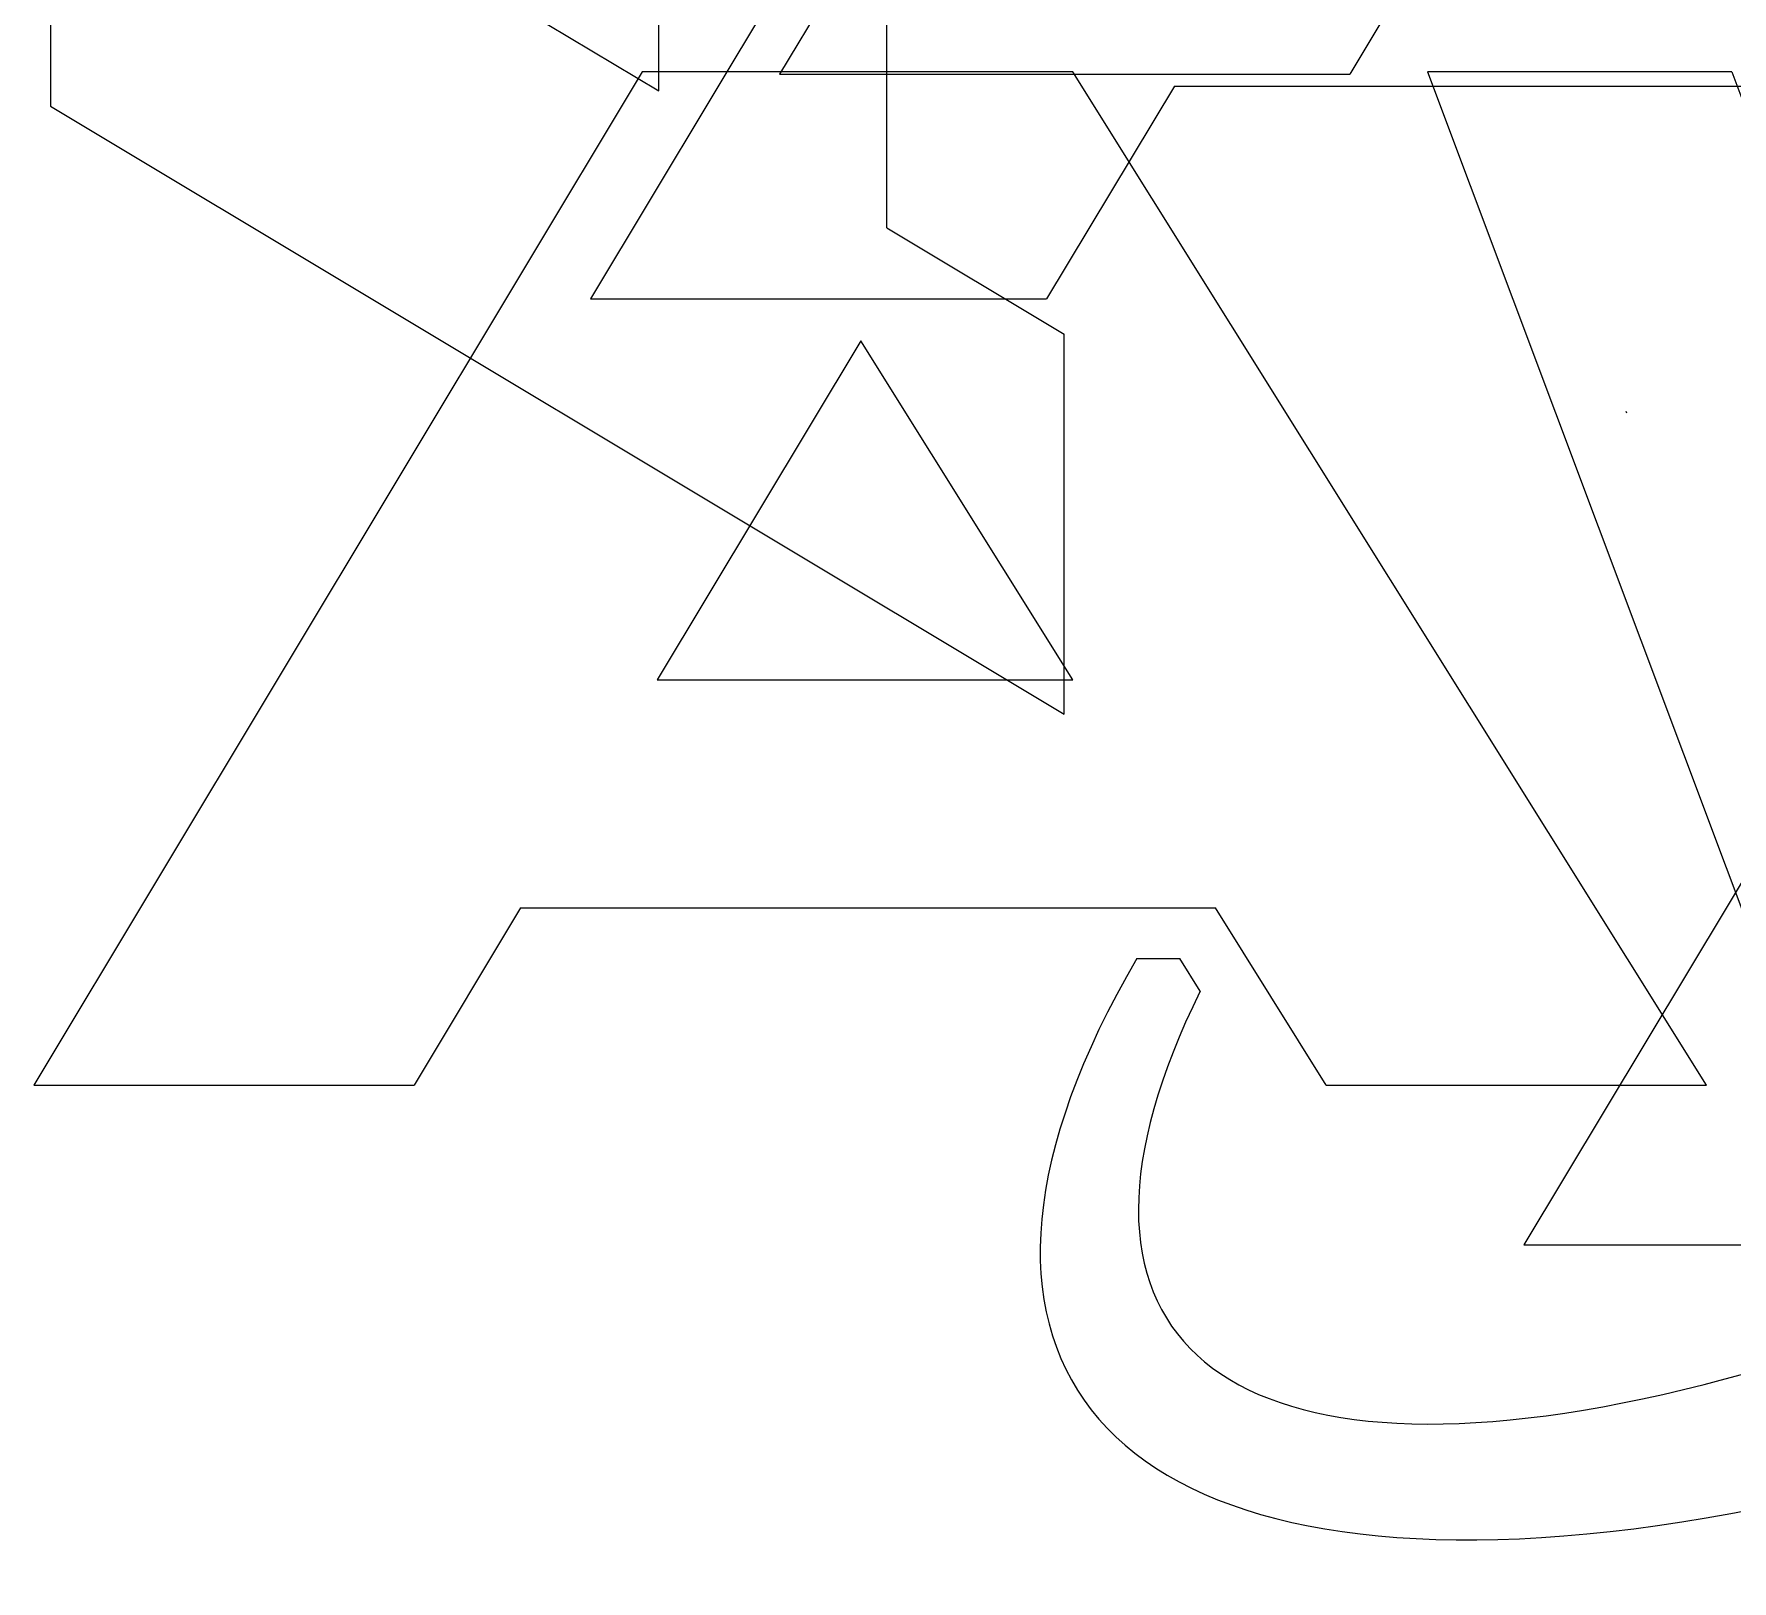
# Model space of a CAD drawing. Header units: millimetres. Extents: x -512 to 1189, y -10 to 841.
# Drawn here: x 2.487 to 5.837, y 1.836 to 4.89 of the extents above; entities that cross this region are included whole.
import ezdxf
from ezdxf.enums import TextEntityAlignment as Align

# ---------------------------------------------------------------- set-up
doc = ezdxf.new("R2010")
doc.units = ezdxf.units.MM
for name, color, linetype, lineweight in [('AM_5', 3, 'Continuous', 25), ('FRAME', 7, 'Continuous', 25), ('FRAME TEXT (THICK)', 7, 'Continuous', 35), ('gen - FRAME', 7, 'Continuous', 9), ('gen - FRAME TEXT', 7, 'Continuous', 25), ('gen - FRAME TEXT (THICK)', 7, 'Continuous', 25), ('gen - FRAME TEXT (THIN)', 7, 'Continuous', 9), ('PTEXT', 1, 'Continuous', 25)]:
    doc.layers.add(name, color=color, linetype=linetype, lineweight=lineweight)
doc.layers.add('PS', color=3, linetype='Continuous')
doc.styles.add('AWE FONT', font='awe-font.shx', dxfattribs={"width": 0.8})
doc.styles.add('ROMANS', font='ROMANS.shx', dxfattribs={"height": 3.5})

# ---------------------------------------------------------------- blocks, each defined once
blk = doc.blocks.new('SB-IL_996-5.2(block)')
at = {"layer": 'FRAME', "linetype": 'Continuous'}
for p, q in [((3.6867, 4.8149), (2.4867, 2.8149)), ((4.5367, 4.8149), (3.6867, 4.8149)), ((5.7867, 2.8149), (4.5367, 4.8149)), ((5.8367, 4.8149), (5.2367, 4.8149)), ((5.2367, 4.8149), (5.9867, 2.8149)), ((5.8367, 4.8149), (6.3892, 3.3415)), ((4.1183, 4.2843), (3.7167, 3.6149)), ((4.5367, 3.6149), (4.1183, 4.2843)), ((5.6276, 4.1453), (5.6294, 4.1421)), ((3.7167, 3.6149), (4.5367, 3.6149)), ((3.4467, 3.1649), (3.2367, 2.8149)), ((3.4467, 3.1649), (4.8179, 3.1649)), ((5.0367, 2.8149), (4.8179, 3.1649)), ((4.6627, 3.0649), (4.7478, 3.0649)), ((4.7881, 3.0004), (4.7478, 3.0649)), ((2.4867, 2.8149), (3.2367, 2.8149)), ((5.0367, 2.8149), (5.7867, 2.8149))]:
    blk.add_line(p, q, dxfattribs=at)
for centre, major_axis, ratio, start_param, end_param in [((7.175, 3.9926), (2.4457, 1.6496), 0.338983, 2.603858, 5.0755), ((7.2867, 3.815), (2.7496, 1.5875), 0.377953, 2.556825, 5.108861)]:
    blk.add_ellipse(centre, major_axis=major_axis, ratio=ratio, start_param=start_param, end_param=end_param, dxfattribs=at)
at = {"layer": 'FRAME', "style": 'AWE FONT', "width": 0.7}
for tag, p in [('USED ON 01 - PREFIX', (12.5097, 271.6617)), ('USED ON 01 - DRG NUMBER', (12.5105, 268.3207)), ('USED ON 02 - PREFIX', (12.5097, 263.6617)), ('USED ON 02 - DRG NUMBER', (12.5105, 260.3207)), ('USED ON 03 - PREFIX', (12.5097, 255.6617)), ('USED ON 03 - DRG NUMBER', (12.5105, 252.3207)), ('USED ON 04 - PREFIX', (12.5097, 247.6617)), ('USED ON 04 - DRG NUMBER', (12.5105, 244.3207)), ('USED ON 05 - PREFIX', (12.5097, 239.6617)), ('USED ON 05 - DRG NUMBER', (12.5105, 236.3207)), ('USED ON 06 - PREFIX', (12.5097, 231.6617)), ('USED ON 06 - DRG NUMBER', (12.5105, 228.3207)), ('USED ON 07 - PREFIX', (12.5097, 223.6617)), ('USED ON 07 - DRG NUMBER', (12.5105, 220.3207)), ('USED ON 08 - PREFIX', (12.5097, 215.6617)), ('USED ON 08 - DRG NUMBER', (12.5105, 212.3207)), ('USED ON 09 - PREFIX', (12.5097, 207.6617)), ('USED ON 09 - DRG NUMBER', (10.9438, 204.3207)), ('USED ON 10 - PREFIX', (12.5097, 199.6617)), ('USED ON 10 - DRG NUMBER', (10.9438, 196.8207)), ('USED ON 11 - PREFIX', (12.5097, 192.1616)), ('USED ON 11 - DRG NUMBER', (12.5105, 188.3207)), ('USED ON 12 - PREFIX', (12.5097, 183.6616)), ('USED ON 12 - DRG NUMBER', (12.5105, 179.8207)), ('USED ON 13 - PREFIX', (12.5097, 175.1616)), ('USED ON 13 - DRG NUMBER', (12.5105, 171.3207))]:
    blk.add_attdef(tag, text='', height=2, dxfattribs=at).set_placement(p, align=Align.CENTER)
at = {"layer": 'FRAME', "style": 'ROMANS', "flags": 8}
blk.add_attdef('COPYRIGHT YEAR', (5.5207, 127.8278), '', height=2, rotation=90, dxfattribs=at)
at = {"layer": 'FRAME', "width": 0.8, "flags": 8}
for tag, p, style in [('DRAWING OFFICE ID', (12.3053, 84.4983), 'AWE FONT'), ('CERTIFIED', (99.2255, 68.908), 'ROMANS'), ('DRAWING OFFICE REF', (164.6795, 68.6009), 'ROMANS'), ('CHECKED', (99.4778, 62.864), 'ROMANS'), ('RESPONSIBLE AUTHORITY', (165.0008, 62.864), 'ROMANS'), ('DRAWN', (99.4768, 56.8514), 'ROMANS'), ('SUB CONTRACTOR', (164.9998, 56.8514), 'ROMANS')]:
    blk.add_attdef(tag, p, '', height=2.5, dxfattribs=dict(at, style=style))
at = {"layer": 'FRAME', "style": 'ROMANS', "flags": 8}
for tag, p in [('DRAWING OFFICE LOCATION', (11.3702, 79.1075)), ('ESTABLISHMENT (A OR B)', (15.8516, 74.4416))]:
    blk.add_attdef(tag, text='', height=2.5, dxfattribs=at).set_placement(p, align=Align.CENTER)
for tag, width, p in [('ISSUE 14', 0.8, (60.3857, 69.1324)), ('CHANGE NO 14', 0.8, (29.368, 69.0253)), ('DATE 14', 0.7, (74.0728, 69.0253)), ('ISSUE 13', 0.8, (60.3857, 64.8824)), ('CHANGE NO 13', 0.8, (29.368, 64.7753)), ('DATE 13', 0.7, (74.0728, 64.7753)), ('ISSUE 12', 0.8, (60.3857, 60.6324)), ('CHANGE NO 12', 0.8, (29.368, 60.5253)), ('DATE 12', 0.7, (74.0728, 60.5253)), ('ISSUE 11', 0.8, (60.3857, 56.3824)), ('CHANGE NO 11', 0.8, (29.368, 56.2753)), ('DATE 11', 0.7, (74.0728, 56.2753)), ('ISSUE 10', 0.8, (60.3857, 52.1324)), ('CHANGE NO 10', 0.8, (29.368, 52.0253)), ('DATE 10', 0.7, (74.0728, 52.0253)), ('ISSUE 9', 0.8, (60.3857, 47.8824)), ('CHANGE NO 9', 0.8, (29.368, 47.7753)), ('DATE 9', 0.7, (74.0728, 47.7753)), ('ISSUE 8', 0.8, (60.3857, 43.6325)), ('CHANGE NO 8', 0.8, (29.368, 43.5253)), ('DATE 8', 0.7, (74.0728, 43.5253)), ('ISSUE 7', 0.8, (60.3857, 39.3825)), ('CHANGE NO 7', 0.8, (29.368, 39.2753)), ('DATE 7', 0.7, (74.0728, 39.2753)), ('ISSUE 6', 0.8, (60.3857, 35.1325)), ('CHANGE NO 6', 0.8, (29.368, 35.0253)), ('DATE 6', 0.7, (74.0728, 35.0253)), ('ISSUE 5', 0.8, (60.3857, 30.8825)), ('CHANGE NO 5', 0.8, (29.368, 30.7753)), ('DATE 5', 0.7, (74.0728, 30.7753)), ('ISSUE 4', 0.8, (60.3857, 26.6325)), ('CHANGE NO 4', 0.8, (29.368, 26.5253)), ('DATE 4', 0.7, (74.0728, 26.5253)), ('ISSUE 3', 0.8, (60.3857, 22.3825)), ('CHANGE NO 3', 0.8, (29.368, 22.2753)), ('DATE 3', 0.7, (74.0728, 22.2753)), ('ISSUE 2', 0.8, (60.3857, 18.1325)), ('CHANGE NO 2', 0.8, (29.368, 18.0253)), ('DATE 2', 0.7, (74.0728, 18.0253)), ('ISSUE 1', 0.8, (59.9502, 13.8825)), ('CHANGE NO 1', 0.8, (28.9326, 13.7753)), ('DATE 1', 0.7, (73.7299, 13.7753))]:
    blk.add_attdef(tag, text='', height=2.5, dxfattribs=dict(at, width=width)).set_placement(p, align=Align.CENTER)
at = {"layer": 'FRAME', "style": 'ROMANS', "width": 0.7, "flags": 8}
blk.add_attdef('CAD REF', text='', height=2.5, dxfattribs=at).set_placement((202.5483, 50.4299), align=Align.RIGHT)
at = {"layer": 'FRAME', "style": 'ROMANS', "flags": 8}
for tag, p in [('SHEET NUMBER 1', (197.6399, 13.2703)), ('NUMBER OF SHEETS 1', (197.6399, 9.3011))]:
    blk.add_attdef(tag, p, '', height=2.5, dxfattribs=at)
at = {"layer": 'FRAME', "style": 'ROMANS'}
blk.add_attdef('TEMPORY CAD REF', (72.3545, 2.7644), '', height=2.5, dxfattribs=at)
at = {"layer": 'FRAME TEXT (THICK)', "style": 'ROMANS', "flags": 8}
for tag, height, width, p in [('PROTECTIVE MARKING 1', 5, 0.8, (102.9696, 285.3611)), ('TITLE 1', 3.5, 0.7, (167.7672, 35.9392)), ('TITLE 2', 3.5, 0.7, (168.0946, 33.3476)), ('TITLE 3', 3.5, 0.7, (168.0811, 30.9346)), ('PROTECTIVE MARKING 2', 5, 0.75, (176.3787, 19.7321)), ('DRAWING NUMBER 1', 5, 0.8, (169.1259, 9.8028))]:
    blk.add_attdef(tag, text='', height=height, dxfattribs=dict(at, width=width)).set_placement(p, align=Align.CENTER)
at = {"layer": 'FRAME TEXT (THICK)', "style": 'ROMANS', "width": 0.7, "flags": 8}
for tag, p in [('SERVICE CODE(S) 1', (97.1832, 40.6225)), ('BUILDING(S) COVERED 1', (122.4506, 40.6225)), ('SERVICE CODE(S) 2', (97.4689, 36.188)), ('BUILDING(S) COVERED 2', (122.7363, 36.188)), ('SERVICE CODE(S) 3', (97.4689, 31.7536)), ('BUILDING(S) COVERED 3', (122.7363, 31.7536)), ('SERVICE CODE(S) 4', (97.5165, 27.3191)), ('BUILDING(S) COVERED 4', (122.7839, 27.3191)), ('BUILDING(S) COVERED 5', (122.7363, 22.8846)), ('SERVICE CODE(S) 5', (97.615, 22.8557)), ('SERVICE CODE(S) 6', (97.4689, 18.4502)), ('BUILDING(S) COVERED 6', (122.7363, 18.4502)), ('SERVICE CODE(S) 7', (97.4689, 14.0157)), ('BUILDING(S) COVERED 7', (122.7363, 14.0157)), ('SERVICE CODE(S) 8', (97.4689, 9.807)), ('BUILDING(S) COVERED 8', (122.7363, 9.807))]:
    blk.add_attdef(tag, text='', height=2.5, dxfattribs=at).set_placement(p, align=Align.MIDDLE_CENTER)
blk = doc.blocks.new('SB-DL_995-5.2(block)')
at = {"layer": 'FRAME', "linetype": 'Continuous'}
for p, q in [((3.6867, 4.8149), (2.4867, 2.8149)), ((4.5367, 4.8149), (3.6867, 4.8149)), ((5.7867, 2.8149), (4.5367, 4.8149)), ((5.8367, 4.8149), (5.2367, 4.8149)), ((5.2367, 4.8149), (5.9867, 2.8149)), ((5.8367, 4.8149), (6.3892, 3.3415)), ((4.1183, 4.2843), (3.7167, 3.6149)), ((4.5367, 3.6149), (4.1183, 4.2843)), ((5.6276, 4.1453), (5.6294, 4.1421)), ((3.7167, 3.6149), (4.5367, 3.6149)), ((3.4467, 3.1649), (3.2367, 2.8149)), ((3.4467, 3.1649), (4.8179, 3.1649)), ((5.0367, 2.8149), (4.8179, 3.1649)), ((4.6627, 3.0649), (4.7478, 3.0649)), ((4.7881, 3.0004), (4.7478, 3.0649)), ((2.4867, 2.8149), (3.2367, 2.8149)), ((5.0367, 2.8149), (5.7867, 2.8149))]:
    blk.add_line(p, q, dxfattribs=at)
for centre, major_axis, ratio, start_param, end_param in [((7.175, 3.9926), (2.4457, 1.6496), 0.338983, 2.603858, 5.0755), ((7.2867, 3.815), (2.7496, 1.5875), 0.377953, 2.556825, 5.108861)]:
    blk.add_ellipse(centre, major_axis=major_axis, ratio=ratio, start_param=start_param, end_param=end_param, dxfattribs=at)
at = {"layer": 'FRAME', "style": 'AWE FONT', "width": 0.7}
for tag, p in [('USED ON 01 - PREFIX', (12.5097, 271.6617)), ('USED ON 01 - DRG NUMBER', (12.5105, 268.3207)), ('USED ON 02 - PREFIX', (12.5097, 263.6617)), ('USED ON 02 - DRG NUMBER', (12.5105, 260.3207)), ('USED ON 03 - PREFIX', (12.5097, 255.6617)), ('USED ON 03 - DRG NUMBER', (12.5105, 252.3207)), ('USED ON 04 - PREFIX', (12.5097, 247.6617)), ('USED ON 04 - DRG NUMBER', (12.5105, 244.3207)), ('USED ON 05 - PREFIX', (12.5097, 239.6617)), ('USED ON 05 - DRG NUMBER', (12.5105, 236.3207)), ('USED ON 06 - PREFIX', (12.5097, 231.6617)), ('USED ON 06 - DRG NUMBER', (12.5105, 228.3207)), ('USED ON 07 - PREFIX', (12.5097, 223.6617)), ('USED ON 07 - DRG NUMBER', (12.5105, 220.3207)), ('USED ON 08 - PREFIX', (12.5097, 215.6617)), ('USED ON 08 - DRG NUMBER', (12.5105, 212.3207)), ('USED ON 09 - PREFIX', (12.5097, 207.6617)), ('USED ON 09 - DRG NUMBER', (10.9438, 204.3207)), ('USED ON 10 - PREFIX', (12.5097, 199.6617)), ('USED ON 10 - DRG NUMBER', (10.9438, 196.8207)), ('USED ON 11 - PREFIX', (12.5097, 192.1616)), ('USED ON 11 - DRG NUMBER', (12.5105, 188.3207)), ('USED ON 12 - PREFIX', (12.5097, 183.6616)), ('USED ON 12 - DRG NUMBER', (12.5105, 179.8207)), ('USED ON 13 - PREFIX', (12.5097, 175.1616)), ('USED ON 13 - DRG NUMBER', (12.5105, 171.3207))]:
    blk.add_attdef(tag, text='', height=2, dxfattribs=at).set_placement(p, align=Align.CENTER)
at = {"layer": 'FRAME', "style": 'ROMANS', "flags": 8}
blk.add_attdef('COPYRIGHT YEAR', (5.5207, 127.8278), '', height=2, rotation=90, dxfattribs=at)
for tag, p in [('DRAWING OFFICE ID', (12.3053, 84.4983)), ('SHEET NUMBER 1', (197.6399, 13.2703)), ('NUMBER OF SHEETS 1', (197.6399, 9.3011))]:
    blk.add_attdef(tag, p, '', height=2.5, dxfattribs=at)
for tag, p in [('DRAWING OFFICE LOCATION', (11.3702, 79.1075)), ('ESTABLISHMENT (A OR B)', (15.8516, 74.4416))]:
    blk.add_attdef(tag, text='', height=2.5, dxfattribs=at).set_placement(p, align=Align.CENTER)
for tag, width, p in [('ISSUE 14', 0.8, (60.747, 69.1324)), ('CHANGE NO 14', 0.8, (29.368, 69.0253)), ('DATE 14', 0.7, (74.0728, 69.0253)), ('ISSUE 13', 0.8, (60.747, 64.8824)), ('CHANGE NO 13', 0.8, (29.368, 64.7753)), ('DATE 13', 0.7, (74.0728, 64.7753)), ('ISSUE 12', 0.8, (60.747, 60.6324)), ('CHANGE NO 12', 0.8, (29.368, 60.5253)), ('DATE 12', 0.7, (74.0728, 60.5253)), ('ISSUE 11', 0.8, (60.747, 56.3824)), ('CHANGE NO 11', 0.8, (29.368, 56.2753)), ('DATE 11', 0.7, (74.0728, 56.2753)), ('ISSUE 10', 0.8, (60.747, 52.1324)), ('CHANGE NO 10', 0.8, (29.368, 52.0253)), ('DATE 10', 0.7, (74.0728, 52.0253)), ('ISSUE 9', 0.8, (60.747, 47.8824)), ('CHANGE NO 9', 0.8, (29.368, 47.7753)), ('DATE 9', 0.7, (74.0728, 47.7753)), ('ISSUE 8', 0.8, (60.747, 43.6325)), ('CHANGE NO 8', 0.8, (29.368, 43.5253)), ('DATE 8', 0.7, (74.0728, 43.5253)), ('ISSUE 7', 0.8, (60.747, 39.3825)), ('CHANGE NO 7', 0.8, (29.368, 39.2753)), ('DATE 7', 0.7, (74.0728, 39.2753)), ('ISSUE 6', 0.8, (60.747, 35.1325)), ('CHANGE NO 6', 0.8, (29.368, 35.0253)), ('DATE 6', 0.7, (74.0728, 35.0253)), ('ISSUE 5', 0.8, (60.747, 30.8825)), ('CHANGE NO 5', 0.8, (29.368, 30.7753)), ('DATE 5', 0.7, (74.0728, 30.7753)), ('ISSUE 4', 0.8, (60.747, 26.6325)), ('CHANGE NO 4', 0.8, (29.368, 26.5253)), ('DATE 4', 0.7, (74.0728, 26.5253)), ('ISSUE 3', 0.8, (60.747, 22.3825)), ('CHANGE NO 3', 0.8, (29.368, 22.2753)), ('DATE 3', 0.7, (74.0728, 22.2753)), ('ISSUE 2', 0.8, (60.747, 18.1325)), ('CHANGE NO 2', 0.8, (29.368, 18.0253)), ('DATE 2', 0.7, (74.0728, 18.0253)), ('ISSUE 1', 0.8, (60.3115, 13.8825)), ('CHANGE NO 1', 0.8, (28.9326, 13.7753)), ('DATE 1', 0.7, (73.7299, 13.7753))]:
    blk.add_attdef(tag, text='', height=2.5, dxfattribs=dict(at, width=width)).set_placement(p, align=Align.CENTER)
at = {"layer": 'FRAME', "style": 'ROMANS', "width": 0.8, "flags": 8}
for tag, p in [('CERTIFIED', (99.2255, 68.908)), ('DRAWING OFFICE REF', (164.6795, 68.6009)), ('CHECKED', (99.4778, 62.864)), ('RESPONSIBLE AUTHORITY', (165.0008, 62.864)), ('DRAWN', (99.4768, 56.8514)), ('SUB CONTRACTOR', (164.9998, 56.8514))]:
    blk.add_attdef(tag, p, '', height=2.5, dxfattribs=at)
at = {"layer": 'FRAME', "style": 'ROMANS', "width": 0.65, "flags": 8}
blk.add_attdef('CAD REF', text='', height=2.5, dxfattribs=at).set_placement((202.5483, 50.4299), align=Align.RIGHT)
at = {"layer": 'FRAME', "style": 'ROMANS'}
blk.add_attdef('TEMPORY CAD REF', (72.3545, 2.7644), '', height=2.5, dxfattribs=at)
at = {"layer": 'FRAME TEXT (THICK)', "style": 'ROMANS', "flags": 8}
for tag, height, width, p in [('PROTECTIVE MARKING 1', 5, 0.8, (102.9696, 285.3611)), ('TITLE 1', 3.5, 0.7, (167.7672, 36.2186)), ('TITLE 2', 3.5, 0.7, (168.0946, 33.6269)), ('TITLE 3', 3.5, 0.7, (168.0811, 31.214)), ('PROTECTIVE MARKING 2', 5, 0.75, (176.3787, 19.7321)), ('DRAWING NUMBER 1', 5, 0.8, (169.1259, 9.8028))]:
    blk.add_attdef(tag, text='', height=height, dxfattribs=dict(at, width=width)).set_placement(p, align=Align.CENTER)
at = {"layer": 'FRAME TEXT (THICK)', "style": 'ROMANS', "width": 0.7, "flags": 8}
for tag, p in [('SERVICE CODE(S) 1', (97.1832, 40.6225)), ('BUILDING(S) COVERED 1', (122.4506, 40.6225)), ('SERVICE CODE(S) 2', (97.4689, 36.188)), ('BUILDING(S) COVERED 2', (122.7363, 36.188)), ('SERVICE CODE(S) 3', (97.4689, 31.7536)), ('BUILDING(S) COVERED 3', (122.7363, 31.7536)), ('SERVICE CODE(S) 4', (97.5165, 27.3191)), ('BUILDING(S) COVERED 4', (122.7839, 27.3191)), ('BUILDING(S) COVERED 5', (122.7363, 22.8846)), ('SERVICE CODE(S) 5', (97.615, 22.8557)), ('SERVICE CODE(S) 6', (97.4689, 18.4502)), ('BUILDING(S) COVERED 6', (122.7363, 18.4502)), ('SERVICE CODE(S) 7', (97.4689, 14.0157)), ('BUILDING(S) COVERED 7', (122.7363, 14.0157)), ('SERVICE CODE(S) 8', (97.4689, 9.807)), ('BUILDING(S) COVERED 8', (122.7363, 9.807))]:
    blk.add_attdef(tag, text='', height=2.5, dxfattribs=at).set_placement(p, align=Align.MIDDLE_CENTER)
blk = doc.blocks.new('Border A3')
at = {"layer": 'PS', "linetype": 'Continuous'}
for p, q in [((5.7579, 7.8103), (3.9579, 4.8103)), ((5.3979, 5.3353), (5.0829, 4.8103)), ((3.9579, 4.8103), (5.0829, 4.8103))]:
    blk.add_line(p, q, dxfattribs=at)
at = {"layer": 'PTEXT', "color": 3, "style": 'ROMANS', "width": 0.8, "flags": 8}
for tag, p in [('U/L_CLASS', (50, 278)), ('TITLE_1', (352.5, 50)), ('TITLE_2', (352.5, 47)), ('TITLE_3', (352.5, 43)), ('L/R_CLASS', (349, 27))]:
    blk.add_attdef(tag, text='', height=3.5, dxfattribs=at).set_placement(p, align=Align.CENTER)
at = {"layer": 'PTEXT', "color": 7, "style": 'ROMANS', "width": 0.8, "flags": 8}
for tag, p in [('U/L_SHTNO', (89, 267.5)), ('U/L_NOSHT', (89, 261.5)), ('BLDG', (14.4418, 76.7162)), ('EST', (18.7838, 72.0055)), ('CERTIFIED', (14.9461, 59.6767)), ('ISSUE8', (82.5, 56)), ('ISSUE7', (82.5, 51)), ('SCALE', (185.8626, 47.1595)), ('ISSUE6', (82.5, 46)), ('CHECKED', (14.9461, 44.5529)), ('ISSUE5', (82.5, 41)), ('DIMS_IN', (183.3906, 39.4846)), ('ISSUE4', (82.5, 36)), ('ISSUE3', (82.5, 31)), ('DRAWN', (14.9461, 29.8323)), ('ISSUE2', (82.5, 26)), ('L/R_SHTNO', (407.5, 21)), ('ISSUE1', (82.5, 21)), ('L/R_NOSHT', (407.5, 13))]:
    blk.add_attdef(tag, text='', height=2.5, dxfattribs=at).set_placement(p, align=Align.CENTER)
at = {"layer": 'PTEXT', "color": 3, "style": 'ROMANS', "width": 0.8, "flags": 8}
for tag, p in [('U/L_HR', (50, 264)), ('L/R_HR', (343, 16.5))]:
    blk.add_attdef(tag, p, '', height=3.5, dxfattribs=at)
at = {"layer": 'PTEXT', "color": 7, "style": 'ROMANS', "width": 0.8, "flags": 8}
blk.add_attdef('COPY_DATE', (8.5, 151.5), '', height=2.5, rotation=90, dxfattribs=at)
at = {"layer": 'PTEXT', "color": 7, "style": 'ROMANS', "flags": 8}
for tag, p, width in [('DO_NO', (12.9806, 80.9949), 0.8), ('CHANGE_NO8', (29, 56), 0.8), ('DATE8', (58, 56), 0.65), ('CHANGE_NO7', (29, 51), 0.8), ('DATE7', (58, 51), 0.65), ('CHANGE_NO6', (29, 46), 0.8), ('DATE6', (58, 46), 0.65), ('CHANGE_NO5', (29, 41), 0.8), ('DATE5', (58, 41), 0.65), ('CHANGE_NO4', (29, 36), 0.8), ('DATE4', (58, 36), 0.65), ('CHANGE_NO3', (29, 31), 0.8), ('DATE3', (58, 31), 0.65), ('CHANGE_NO2', (29, 26), 0.8), ('DATE2', (58, 26), 0.65), ('CHANGE_NO1', (29, 21), 0.8), ('DATE1', (58, 21), 0.65)]:
    blk.add_attdef(tag, p, '', height=2.5, dxfattribs=dict(at, width=width))
at = {"layer": 'PTEXT', "color": 7, "style": 'ROMANS', "width": 0.8, "flags": 8}
for tag, p in [('PATH_NAME', (291, 56)), ('DRAW_NAME', (291, 50))]:
    blk.add_attdef(tag, text='', height=2.5, dxfattribs=at).set_placement(p, align=Align.RIGHT)
blk = doc.blocks.new('Border A2')
at = {"layer": 'PS', "linetype": 'Continuous'}
for p, q in [((6.6267, 4.4999), (5.4267, 2.4999)), ((5.4267, 2.4999), (6.1767, 2.4999))]:
    blk.add_line(p, q, dxfattribs=at)
at = {"layer": 'PTEXT', "color": 141, "style": 'ROMANS', "width": 0.8, "flags": 8}
for tag, p in [('U/L_CLASS', (77, 392)), ('TITLE_1', (513, 51)), ('TITLE_2', (513, 48)), ('TITLE_3', (513, 43)), ('L/R_CLASS', (513, 23.5))]:
    blk.add_attdef(tag, text='', height=5, dxfattribs=at).set_placement(p, align=Align.CENTER)
at = {"layer": 'PTEXT', "color": 3, "style": 'ROMANS', "width": 0.8, "flags": 8}
for tag, p in [('U/L_SHTNO', (140, 384)), ('U/L_NOSHT', (140, 377)), ('BLDG', (17.1734, 81.7138)), ('EST', (23.6214, 75.7049)), ('CERTIFIED', (17.7723, 57.4654)), ('ISSUE7', (124.5, 56.5)), ('ISSUE6', (124.5, 49.5)), ('ISSUE5', (124.5, 42.5)), ('SCALE', (304.4219, 40.8629)), ('DIMS_IN', (324.7359, 38.6308)), ('CHECKED', (17.7723, 36.6596)), ('ISSUE4', (124.5, 35.5)), ('ISSUE3', (124.5, 28.5)), ('ISSUE2', (124.5, 21.5)), ('L/R_SHTNO', (579, 15.5)), ('DRAWN', (17.7723, 14.8061)), ('ISSUE1', (124.5, 14.5)), ('L/R_NOSHT', (579, 9))]:
    blk.add_attdef(tag, text='', height=3.5, dxfattribs=at).set_placement(p, align=Align.CENTER)
at = {"layer": 'PTEXT', "color": 141, "style": 'ROMANS', "width": 0.8, "flags": 8}
for tag, p in [('U/L_HR', (79, 379)), ('L/R_HR', (511, 10.5))]:
    blk.add_attdef(tag, p, '', height=7, dxfattribs=at)
at = {"layer": 'PTEXT', "color": 3, "style": 'ROMANS', "width": 0.8, "flags": 8}
blk.add_attdef('COPY_DATE', (11.5, 162), '', height=2.5, rotation=90, dxfattribs=at)
at = {"layer": 'PTEXT', "color": 3, "style": 'ROMANS', "flags": 8}
for tag, p, width in [('DO_NO', (16.8718, 86.8395), 0.8), ('CHANGE_NO7', (39, 56.5), 0.8), ('DATE7', (90, 56.5), 0.65), ('CHANGE_NO6', (39, 49.5), 0.8), ('DATE6', (90, 49.5), 0.65), ('CHANGE_NO5', (39, 42.5), 0.8), ('DATE5', (90, 42.5), 0.65), ('CHANGE_NO4', (39, 35.5), 0.8), ('DATE4', (90, 35.5), 0.65), ('CHANGE_NO3', (39, 28.5), 0.8), ('DATE3', (90, 28.5), 0.65), ('CHANGE_NO2', (39, 21.5), 0.8), ('DATE2', (90, 21.5), 0.65), ('CHANGE_NO1', (39, 14.5), 0.8), ('DATE1', (90, 14.5), 0.65)]:
    blk.add_attdef(tag, p, '', height=3.5, dxfattribs=dict(at, width=width))
at = {"layer": 'PTEXT', "color": 3, "style": 'ROMANS', "width": 0.8, "flags": 8}
for tag, p in [('PATH_NAME', (439, 56.75)), ('DRAW_NAME', (439, 50.5))]:
    blk.add_attdef(tag, text='', height=3.5, dxfattribs=at).set_placement(p, align=Align.RIGHT)
blk = doc.blocks.new('HR-A3_803-6.1(block)')
at = {"layer": 'gen - FRAME', "linetype": 'Continuous'}
for p, q in [((5.7579, 7.8103), (3.9579, 4.8103)), ((5.3979, 5.3353), (5.0829, 4.8103)), ((3.9579, 4.8103), (5.0829, 4.8103))]:
    blk.add_line(p, q, dxfattribs=at)
at = {"layer": 'gen - FRAME TEXT (THICK)', "style": 'ROMANS', "width": 0.8, "flags": 8}
for tag, height, p in [('PROTECTIVE MARKING 1', 5, (50.1369, 276.4951)), ('DRAWING NUMBER 1', 5, (40.7121, 261.6954)), ('TITLE 1', 3.5, (352.0922, 49.9491)), ('TITLE 2', 3.5, (352.5, 47)), ('TITLE 3', 3.5, (352.5, 43)), ('PROTECTIVE MARKING 2', 5, (371.33, 28.2699)), ('DRAWING NUMBER 2', 5, (352.269, 16.2433))]:
    blk.add_attdef(tag, text='', height=height, dxfattribs=at).set_placement(p, align=Align.CENTER)
at = {"layer": 'gen - FRAME TEXT (THIN)', "style": 'ROMANS', "flags": 8}
for tag, width, p in [('SHEET NUMBER 1', 0.8, (88.5103, 267.5)), ('NUMBER OF SHEETS 1', 0.8, (88.5102, 261.5)), ('DRAWING OFFICE LOCATION', 0.8, (14.4418, 76.7162)), ('ESTABLISHMENT (A OR B)', 0.8, (18.7838, 72.0055)), ('MP 8', 0.8, (91.9916, 56.0674)), ('CHANGE NO 8', 0.8, (39.3916, 56)), ('DATE 8', 0.65, (64.7478, 56)), ('ISSUE 8', 0.8, (82.5, 56)), ('MP 7', 0.8, (91.9916, 51.0674)), ('CHANGE NO 7', 0.8, (39.3916, 51)), ('DATE 7', 0.65, (64.7478, 51)), ('ISSUE 7', 0.8, (82.5, 51)), ('SCALE', 0.8, (185.4965, 47.1595)), ('MP 6', 0.8, (91.9916, 46.0674)), ('CHANGE NO 6', 0.8, (39.3916, 46)), ('DATE 6', 0.65, (64.7478, 46)), ('ISSUE 6', 0.8, (82.5, 46)), ('CONTRACTOR DRG NO', 0.8, (257.674, 41.7209)), ('MP 5', 0.8, (91.9916, 41.0674)), ('CHANGE NO 5', 0.8, (39.3916, 41)), ('DATE 5', 0.65, (64.7478, 41)), ('ISSUE 5', 0.8, (82.5, 41)), ('DIMS IN', 0.8, (183.3906, 39.4846)), ('MP 4', 0.8, (91.9916, 36.0674)), ('CHANGE NO 4', 0.8, (39.3916, 36)), ('DATE 4', 0.65, (64.7478, 36)), ('ISSUE 4', 0.8, (82.5, 36)), ('MP 3', 0.8, (91.9916, 31.0674)), ('CHANGE NO 3', 0.8, (39.3916, 31)), ('DATE 3', 0.65, (64.7478, 31)), ('ISSUE 3', 0.8, (82.5, 31)), ('RESPONSIBLE AUTHORITY', 0.8, (260.3175, 29.8354)), ('MP 2', 0.8, (91.9916, 26.0674)), ('CHANGE NO 2', 0.8, (39.3916, 26)), ('DATE 2', 0.65, (64.7478, 26)), ('ISSUE 2', 0.8, (82.5, 26)), ('MP 1', 0.8, (91.9916, 21.0674)), ('CHANGE NO 1', 0.8, (39.3916, 21)), ('DATE 1', 0.65, (64.7478, 21)), ('ISSUE 1', 0.8, (82.5, 21)), ('SHEET NUMBER 2', 0.8, (407.5, 21)), ('NUMBER OF SHEETS 2', 0.8, (407.5, 13))]:
    blk.add_attdef(tag, text='', height=2.5, dxfattribs=dict(at, width=width)).set_placement(p, align=Align.CENTER)
at = {"layer": 'gen - FRAME TEXT (THIN)', "style": 'ROMANS', "width": 0.8, "flags": 8}
blk.add_attdef('COPYRIGHT YEAR', (8.5, 151.5), '', height=2.5, rotation=90, dxfattribs=at)
for tag, p, height in [('DRAWING OFFICE ID', (12.9806, 80.9949), 2.5), ('MATERIAL', (96.8433, 49.8224), 2.5), ('PROTECTIVE FINISH', (96.476, 34.6999), 2.5), ('TOLERANCE', (163.0201, 21.4215), 2.5), ('SURFACE TEXTURE', (96.2914, 18.1019), 2.5), ('TEMPORY CAD REF', (82.3003, 4.4494), 3)]:
    blk.add_attdef(tag, p, '', height=height, dxfattribs=at)
at = {"layer": 'gen - FRAME TEXT (THIN)', "style": 'ROMANS', "width": 0.5, "flags": 8}
for tag, rotation, p in [('CERTIFIED', 44.0609, (15.351, 58.7404)), ('CHECKED', 45.5584, (15.6201, 39.0047)), ('DRAWN', 43.2907, (15.6545, 19.8948))]:
    blk.add_attdef(tag, text='', height=2.5, rotation=rotation, dxfattribs=at).set_placement(p, align=Align.CENTER)
at = {"layer": 'gen - FRAME TEXT (THIN)', "style": 'AWE FONT', "width": 0.8, "flags": 8}
for tag, p in [('CAD REF (PATH)', (291, 56)), ('CAD REF (FILE NAME)', (291, 50))]:
    blk.add_attdef(tag, text='', height=2.5, dxfattribs=at).set_placement(p, align=Align.RIGHT)
blk = doc.blocks.new('HR-A2_802-6.1(block)')
at = {"layer": 'gen - FRAME', "linetype": 'Continuous'}
for p, q in [((6.6267, 4.4999), (5.4267, 2.4999)), ((5.4267, 2.4999), (6.1767, 2.4999))]:
    blk.add_line(p, q, dxfattribs=at)
at = {"layer": 'gen - FRAME TEXT (THICK)', "style": 'ROMANS', "width": 0.8, "flags": 8}
for tag, height, p in [('PROTECTIVE MARKING 1', 7, (98.3333, 394.0694)), ('DRAWING NUMBER 1', 7, (79, 379)), ('TITLE 1', 5, (512.3564, 51)), ('TITLE 2', 5, (513, 48)), ('TITLE 3', 5, (513, 43)), ('PROTECTIVE MARKING 2', 7, (536.0475, 24.0356)), ('DRAWING NUMBER 2', 7, (511.2944, 9.9116))]:
    blk.add_attdef(tag, text='', height=height, dxfattribs=at).set_placement(p, align=Align.CENTER)
at = {"layer": 'gen - FRAME TEXT (THIN)', "style": 'ROMANS', "flags": 8}
for tag, width, p in [('SHEET NUMBER 1', 0.8, (140, 384)), ('NUMBER OF SHEETS 1', 0.8, (140, 377)), ('DRAWING OFFICE LOCATION', 0.8, (17.1734, 81.7138)), ('ESTABLISHMENT (A OR B)', 0.8, (23.6214, 75.7049)), ('MP 7', 0.8, (136.8699, 56.6046)), ('CHANGE NO 7', 0.8, (54.4143, 56.5)), ('DATE 7', 0.65, (99.0189, 56.5)), ('ISSUE 7', 0.8, (123.1817, 56.5)), ('ESTD MASS', 0.8, (313.1757, 53.5775)), ('MP 6', 0.8, (136.8699, 49.6046)), ('CHANGE NO 6', 0.8, (54.4143, 49.5)), ('DATE 6', 0.65, (99.0189, 49.5)), ('ISSUE 6', 0.8, (123.1817, 49.5)), ('MP 5', 0.8, (136.8699, 42.6046)), ('CHANGE NO 5', 0.8, (54.4143, 42.5)), ('DATE 5', 0.65, (99.0189, 42.5)), ('ISSUE 5', 0.8, (123.1817, 42.5)), ('SCALE', 0.8, (304.4219, 40.8629)), ('CONTRACTOR DRG NO', 0.8, (405.5897, 40.2734)), ('DIMS IN', 0.8, (324.7359, 38.6308)), ('MP 4', 0.8, (136.8699, 35.6046)), ('CHANGE NO 4', 0.8, (54.4143, 35.5)), ('DATE 4', 0.65, (99.0189, 35.5)), ('ISSUE 4', 0.8, (123.1817, 35.5)), ('MP 3', 0.8, (136.8699, 28.6046)), ('CHANGE NO 3', 0.8, (54.4143, 28.5)), ('DATE 3', 0.65, (99.0189, 28.5)), ('ISSUE 3', 0.8, (123.1817, 28.5)), ('RESPONSIBLE AUTHORITY', 0.8, (404.6115, 26.2638)), ('MP 2', 0.8, (136.8699, 21.6046)), ('CHANGE NO 2', 0.8, (54.4143, 21.5)), ('DATE 2', 0.65, (99.0189, 21.5)), ('ISSUE 2', 0.8, (123.1817, 21.5)), ('SHEET NUMBER 2', 0.8, (578.1698, 15.3617)), ('MP 1', 0.8, (136.5087, 14.6046)), ('CHANGE NO 1', 0.8, (54.4143, 14.5)), ('DATE 1', 0.65, (98.7215, 14.5)), ('ISSUE 1', 0.8, (122.8205, 14.5)), ('NUMBER OF SHEETS 2', 0.8, (578.1698, 8.8618))]:
    blk.add_attdef(tag, text='', height=3.5, dxfattribs=dict(at, width=width)).set_placement(p, align=Align.CENTER)
at = {"layer": 'gen - FRAME TEXT (THIN)', "style": 'ROMANS', "width": 0.8, "flags": 8}
blk.add_attdef('COPYRIGHT YEAR', (11.7736, 162.8201), '', height=2.5, rotation=90, dxfattribs=at)
for tag, p, height in [('DRAWING OFFICE ID', (16.8718, 86.8395), 3.5), ('MATERIAL', (175.8095, 45.24), 3.5), ('PROTECTIVE FINISH', (175.8095, 23.8618), 3.5), ('TOLERANCE', (280.6528, 19.5861), 3.5), ('SURFACE TEXTURE', (176.0234, 10.1797), 3.5), ('TEMPORY CAD REF', (83.8003, 1.6834), 3)]:
    blk.add_attdef(tag, p, '', height=height, dxfattribs=at)
at = {"layer": 'gen - FRAME TEXT (THIN)', "style": 'ROMANS', "width": 0.6, "flags": 8}
for tag, rotation, p in [('CERTIFIED', 49.3079, (18.3365, 59.4063)), ('CHECKED', 46.089, (18.8821, 38.5257)), ('DRAWN', 48.3158, (19.2713, 17.3945))]:
    blk.add_attdef(tag, text='', height=2.5, rotation=rotation, dxfattribs=at).set_placement(p, align=Align.CENTER)
at = {"layer": 'gen - FRAME TEXT (THIN)', "style": 'ROMANS', "width": 0.8, "flags": 8}
for tag, p in [('CAD REF (PATH)', (437.8788, 56.638)), ('CAD REF (FILE NAME)', (437.8788, 50.388))]:
    blk.add_attdef(tag, text='', height=3.5, dxfattribs=at).set_placement(p, align=Align.RIGHT)
blk = doc.blocks.new('HR-IL_806-7.1(block)')
at = {"layer": 'gen - FRAME', "linetype": 'Continuous'}
for p, q in [((5.0249, 6.767), (3.5849, 4.367)), ((4.7369, 4.787), (4.4849, 4.367)), ((4.7369, 4.787), (6.3824, 4.787)), ((3.5849, 4.367), (4.4849, 4.367))]:
    blk.add_line(p, q, dxfattribs=at)
blk.add_ellipse((9.3449, 5.5671), major_axis=(3.2996, 1.905), ratio=0.377953, start_param=2.556825, end_param=5.108861, dxfattribs=at)
at = {"layer": 'gen - FRAME TEXT (THICK)', "style": 'ROMANS', "width": 0.8, "flags": 8}
for tag, p in [('PROTECTIVE MARKING 1', (100.0991, 286.8768)), ('TITLE 1', (156.5417, 62.031)), ('TITLE 2', (157, 59)), ('TITLE 3', (157, 55)), ('PROTECTIVE MARKING 2', (132, 22.5)), ('DRAWING NUMBER 1', (128.8706, 12.9779))]:
    blk.add_attdef(tag, text='', height=5, dxfattribs=at).set_placement(p, align=Align.CENTER)
at = {"layer": 'gen - FRAME TEXT (THIN)', "style": 'ROMANS', "width": 0.8, "flags": 8}
blk.add_attdef('COPYRIGHT YEAR', text='', height=2.5, rotation=90, dxfattribs=at).set_placement((6.0762, 164.0332), align=Align.CENTER)
for tag, p in [('DRAWING OFFICE ID', (10.7251, 87.9099)), ('DRAWN', (67.8784, 68.0655)), ('CHECKED', (67.642, 59.413)), ('CERTIFIED', (67.8529, 50.759)), ('TEMPORY CAD REF', (62.9755, 4.5515))]:
    blk.add_attdef(tag, p, '', height=2.5, dxfattribs=at)
for tag, p in [('DRAWING OFFICE LOCATION', (10.9354, 83.1862)), ('ESTABLISHMENT (A OR B)', (16.0911, 78.5797)), ('ISSUE 14', (61.5, 71.75)), ('CHANGE NO 14', (16.478, 71.624)), ('DATE 14', (43.7728, 71.5413)), ('ISSUE 13', (61.5, 67.5)), ('CHANGE NO 13', (16.478, 67.374)), ('DATE 13', (43.7728, 67.2913)), ('ISSUE 12', (61.5, 63.25)), ('CHANGE NO 12', (16.478, 63.124)), ('DATE 12', (43.7728, 63.0413)), ('ISSUE 11', (61.5, 59)), ('CHANGE NO 11', (16.478, 58.874)), ('DATE 11', (43.7728, 58.7913)), ('ISSUE 10', (61.5, 54.75)), ('CHANGE NO 10', (16.478, 54.624)), ('DATE 10', (43.7728, 54.5413)), ('ISSUE 9', (61.5, 50.5)), ('CHANGE NO 9', (16.478, 50.374)), ('DATE 9', (43.7728, 50.2913)), ('ISSUE 8', (61.5, 46.25)), ('CHANGE NO 8', (16.478, 46.124)), ('DATE 8', (43.7728, 46.0413)), ('ISSUE 7', (61.5, 42)), ('CONTRACTOR DRG NO', (97.9427, 42.0226)), ('CHANGE NO 7', (16.478, 41.874)), ('DATE 7', (43.7728, 41.7913)), ('ISSUE 6', (61.5, 37.75)), ('CHANGE NO 6', (16.478, 37.624)), ('DATE 6', (43.7728, 37.5413)), ('RESPONSIBLE AUTHORITY', (97.9427, 33.5227)), ('ISSUE 5', (61.5, 33.5)), ('CHANGE NO 5', (16.478, 33.374)), ('DATE 5', (43.7728, 33.2913)), ('ISSUE 4', (61.5, 29.25)), ('CHANGE NO 4', (16.478, 29.124)), ('DATE 4', (43.7728, 29.0413)), ('ISSUE 3', (61.5, 25)), ('CHANGE NO 3', (16.478, 24.874)), ('DATE 3', (43.7728, 24.7913)), ('ISSUE 2', (61.5, 20.75)), ('CHANGE NO 2', (16.478, 20.624)), ('DATE 2', (43.7728, 20.5413)), ('SHEET NUMBER 1', (190.1807, 17)), ('ISSUE 1', (61.5, 16.5)), ('CHANGE NO 1', (16.478, 16.374)), ('DATE 1', (43.7728, 16.2913)), ('NUMBER OF SHEETS 1', (190.1807, 13))]:
    blk.add_attdef(tag, text='', height=2.5, dxfattribs=at).set_placement(p, align=Align.CENTER)
for tag, p in [('CAD REF (PATH)', (202, 45.5)), ('CAD REF (FILE NAME)', (202, 42))]:
    blk.add_attdef(tag, text='', height=2.5, dxfattribs=at).set_placement(p, align=Align.RIGHT)
blk = doc.blocks.new('SB-A3_993-5.1(block)')
at = {"layer": 'gen - FRAME'}
for p, q in [((4.1695, 4.5074), (4.1695, 5.8786)), ((2.5195, 5.5974), (2.5195, 4.7474)), ((3.7195, 4.7774), (3.7195, 5.5974)), ((3.0501, 5.179), (3.7195, 4.7774)), ((2.5195, 4.7474), (4.5195, 3.5474)), ((4.1695, 4.5074), (4.5195, 4.2974)), ((4.5195, 3.5474), (4.5195, 4.2974))]:
    blk.add_line(p, q, dxfattribs=at)
at = {"layer": 'gen - FRAME TEXT (THICK)', "width": 0.8, "flags": 8}
for tag, style, p in [('PROTECTIVE MARKING 1', 'ROMANS', (59.6266, 285.9426)), ('DRAWING NUMBER 1', 'ROMANS', (49.4566, 278.3111)), ('TITLE 1', 'AWE FONT', (372.5129, 28.0421)), ('TITLE 2', 'AWE FONT', (372.9129, 26.1061)), ('TITLE 3', 'AWE FONT', (372.9129, 23.1061)), ('PROTECTIVE MARKING 2', 'AWE FONT', (380.7731, 16.3626)), ('DRAWING NUMBER 2', 'ROMANS', (371.2425, 8.2779))]:
    blk.add_attdef(tag, text='', height=3.5, dxfattribs=dict(at, style=style)).set_placement(p, align=Align.CENTER)
at = {"layer": 'gen - FRAME TEXT (THICK)', "style": 'ROMANS', "width": 0.8, "flags": 8}
for tag, p in [('BUILDING(S) COVERED 1', (17.1686, 263.436)), ('BUILDING(S) COVERED 2', (17.1686, 258.436)), ('BUILDING(S) COVERED 3', (17.1686, 253.436)), ('BUILDING(S) COVERED 4', (17.1686, 248.436)), ('BUILDING(S) COVERED 5', (17.1686, 243.436)), ('BUILDING(S) COVERED 6', (17.1686, 238.436)), ('BUILDING(S) COVERED 7', (17.1686, 233.436)), ('BUILDING(S) COVERED 8', (17.1686, 228.436)), ('SERVICE CODE(S) 8', (17.0097, 211.1285)), ('SERVICE CODE(S) 7', (17.0097, 206.1285)), ('SERVICE CODE(S) 6', (17.0097, 201.1285)), ('SERVICE CODE(S) 5', (17.0097, 196.1285)), ('SERVICE CODE(S) 4', (17.0097, 191.1285)), ('SERVICE CODE(S) 3', (17.0097, 186.1285)), ('SERVICE CODE(S) 2', (17.0097, 181.1285)), ('SERVICE CODE(S) 1', (17.0097, 176.1285))]:
    blk.add_attdef(tag, text='', height=2.5, dxfattribs=at).set_placement(p, align=Align.MIDDLE_CENTER)
at = {"layer": 'gen - FRAME TEXT (THIN)', "style": 'ROMANS', "width": 0.8, "flags": 8}
for tag, p in [('SHEET NUMBER 1', (81.5091, 280.5089)), ('NUMBER OF SHEETS 1', (81.4468, 277.0657)), ('SHEET NUMBER 2', (406.6358, 10.9082)), ('NUMBER OF SHEETS 2', (406.6358, 6.9082))]:
    blk.add_attdef(tag, p, '', height=2.5, dxfattribs=at)
blk.add_attdef('COPYRIGHT YEAR', text='', height=2, rotation=90, dxfattribs=at).set_placement((9.9397, 127.9675), align=Align.CENTER)
for tag, p, height in [('TEMPORY CAD REF', (4.9287, 60.5638), 3), ('CERTIFIED', (11.4251, 26.161), 2.5), ('CHECKED', (18.0435, 26.1579), 2.5), ('DRAWN', (24.6304, 26.1568), 2.5)]:
    blk.add_attdef(tag, p, '', height=height, rotation=90, dxfattribs=at)
for tag, p in [('CAD REF (PATH)', (410.3588, 41.0544)), ('CAD REF (FILE NAME)', (410.4664, 37.6665))]:
    blk.add_attdef(tag, text='', height=2.5, dxfattribs=at).set_placement(p, align=Align.RIGHT)
at = {"layer": 'gen - FRAME TEXT (THIN)', "style": 'ROMANS', "flags": 8}
for tag, width, p in [('ISSUE 7', 0.8, (100.8761, 40.7254)), ('CHANGE NO 7', 0.8, (74.5761, 40.6183)), ('DATE 7', 0.7, (117.3761, 40.6183)), ('ISSUE 6', 0.8, (100.8761, 35.9254)), ('CHANGE NO 6', 0.8, (74.5761, 35.8183)), ('DATE 6', 0.7, (117.3761, 35.8183)), ('SUB-CONTRACTOR', 0.8, (288.5701, 32.8546)), ('TOLERANCE', 0.8, (219.7497, 32.4222)), ('ISSUE 5', 0.8, (100.8761, 31.1254)), ('CHANGE NO 5', 0.8, (74.5761, 31.0183)), ('DATE 5', 0.7, (117.3761, 31.0183)), ('ISSUE 4', 0.8, (100.8761, 26.3254)), ('CHANGE NO 4', 0.8, (74.5761, 26.2183)), ('DATE 4', 0.7, (117.3761, 26.2183)), ('ISSUE 3', 0.8, (100.8761, 21.5254)), ('CHANGE NO 3', 0.8, (74.5761, 21.4183)), ('DATE 3', 0.7, (117.3761, 21.4183)), ('SCALE', 0.8, (233.2434, 17.4867)), ('DIMS IN', 0.8, (204.0127, 17.4538)), ('ISSUE 2', 0.8, (100.8761, 16.7254)), ('CHANGE NO 2', 0.8, (74.5761, 16.6183)), ('DATE 2', 0.7, (117.3761, 16.6183)), ('ISSUE 1', 0.8, (100.8761, 11.9254)), ('CHANGE NO 1', 0.8, (74.5761, 11.8183)), ('DATE 1', 0.7, (117.3761, 11.8183)), ('DRAWING OFFICE REF', 0.8, (41.8324, 10.8992)), ('SURFACE TEXTURE', 0.8, (216.4107, 7.9169))]:
    blk.add_attdef(tag, text='', height=2.5, dxfattribs=dict(at, width=width)).set_placement(p, align=Align.CENTER)
blk.add_attdef('DRAWING OFFICE ID', (41.1743, 35.8895), '', height=2.5, dxfattribs=at)
at = {"layer": 'gen - FRAME TEXT (THIN)', "style": 'ROMANS', "width": 0.8, "flags": 8}
for tag, p in [('MATERIAL', (159.4632, 33.0033)), ('PROTECTIVE FINISH', (161.1423, 13.8457))]:
    blk.add_attdef(tag, text='', height=2.5, dxfattribs=at).set_placement(p, align=Align.MIDDLE_CENTER)
at = {"layer": 'gen - FRAME TEXT (THIN)', "style": 'ROMANS', "flags": 8}
for tag, p in [('DRAWING OFFICE LOCATION', (39.7672, 31.5356)), ('ESTABLISHMENT (A OR B)', (43.7604, 27.3503))]:
    blk.add_attdef(tag, text='', height=2.5, dxfattribs=at).set_placement(p, align=Align.CENTER)

msp = doc.modelspace()

# ---------------------------------------------------------------- block references
for name in ['HR-A2_802-6.1(block)', 'SB-IL_996-5.2(block)', 'SB-DL_995-5.2(block)']:
    msp.add_blockref(name, (0, 0))
at = {"layer": 'AM_5'}
msp.add_blockref('SB-A3_993-5.1(block)', (0, 0), dxfattribs=at)
at = {"layer": 'gen - FRAME'}
msp.add_blockref('HR-A3_803-6.1(block)', (0, 0), dxfattribs=at)
at = {"layer": 'gen - FRAME TEXT'}
msp.add_blockref('HR-IL_806-7.1(block)', (0, 0), dxfattribs=at)
at = {"layer": 'PS'}
msp.add_blockref('Border A2', (0, 0), dxfattribs=at)
at = {"layer": 'PTEXT'}
msp.add_blockref('Border A3', (0, 0), dxfattribs=at)

doc.saveas('drawing.dxf')
